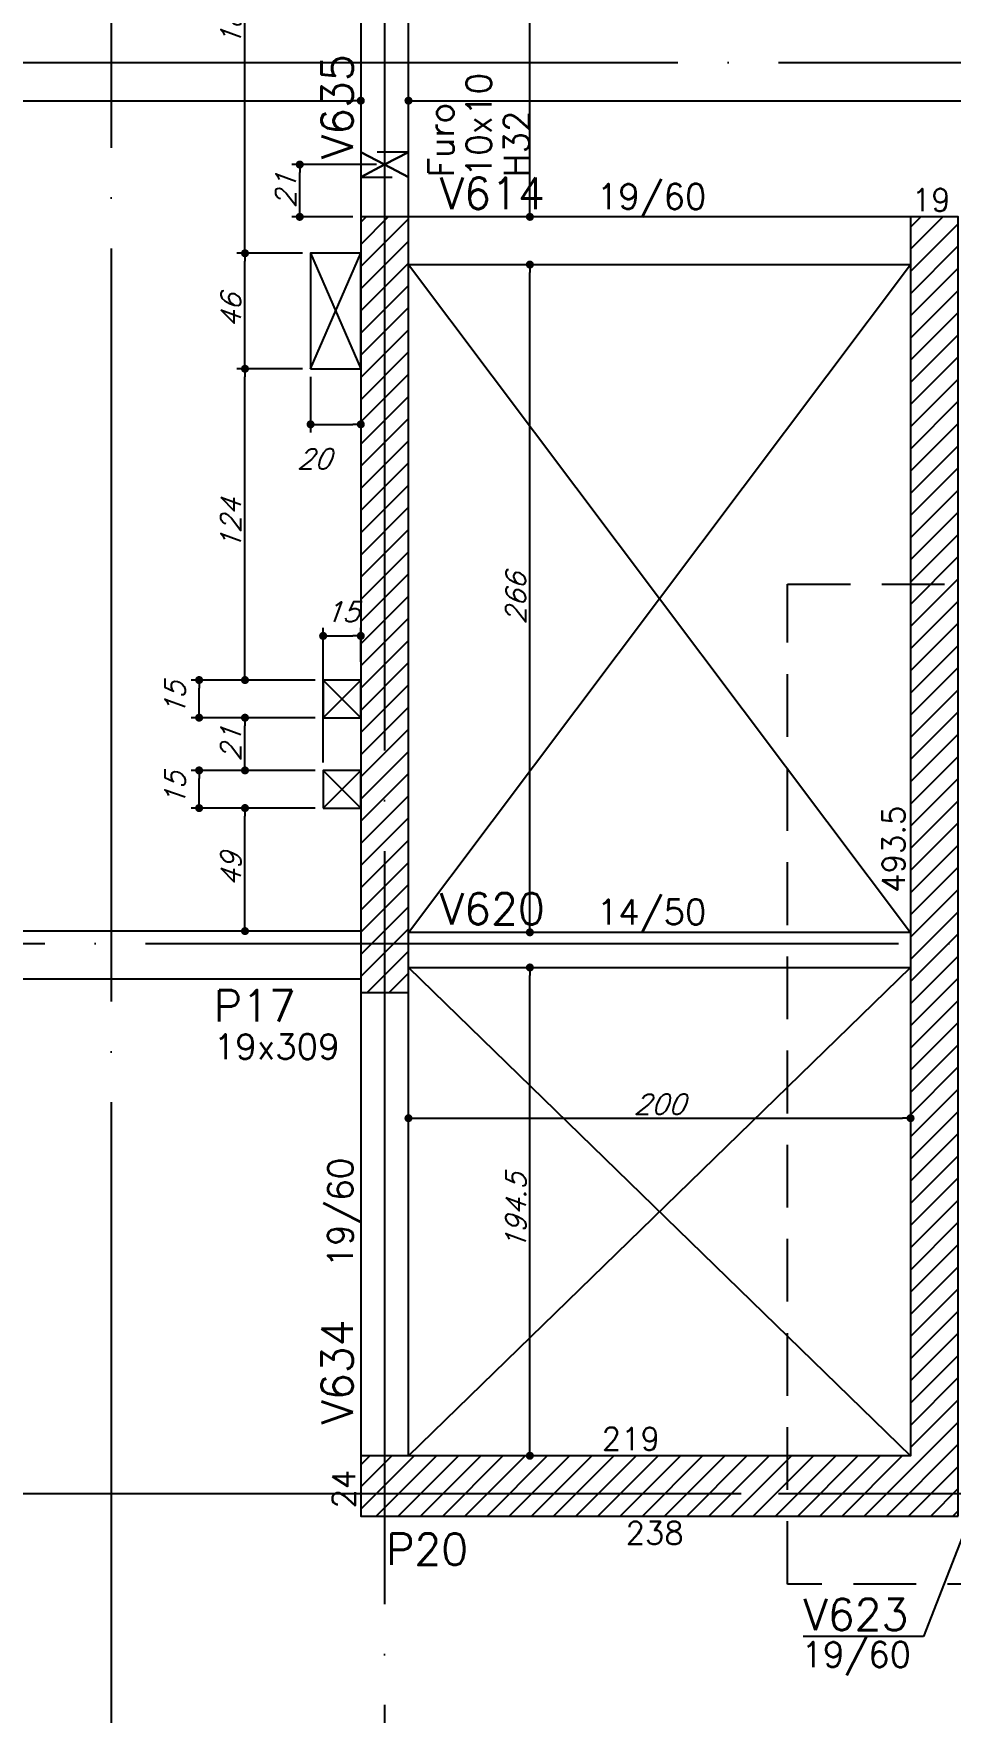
# Model space of a CAD drawing. Extents: x -4245 to 5400, y -2094 to 2406.
# Drawn here: x -349 to 16, y -102 to 567 of the extents above; entities that cross this region are included whole.
import ezdxf
from ezdxf import colors
from ezdxf.entities.mleader import LeaderData, LeaderLine
from ezdxf.enums import TextEntityAlignment as Align
from ezdxf.math import Vec2, Vec3

# ---------------------------------------------------------------- set-up
doc = ezdxf.new("R2010")
doc.units = 0
doc.header["$LTSCALE"] = 50
doc.header["$MEASUREMENT"] = 0
for name, pattern in [('DASHED', [0.75, 0.5, -0.25]), ('EIXO', [6.8, 6, -0.4, 0, -0.4]), ('HIDDEN', [0.375, 0.25, -0.125])]:
    doc.linetypes.add(name, pattern=pattern)
doc.layers.get('0').update_dxf_attribs({"linetype": 'CONTINUOUS'})
doc.layers.get('DEFPOINTS').update_dxf_attribs({"linetype": 'CONTINUOUS'})
for name, color, linetype in [('F-AUX-RED', 1, 'CONTINUOUS'), ('F-COTAS', 106, 'CONTINUOUS'), ('F-COTAS-FUROS', 50, 'CONTINUOUS'), ('F-EIXO', 12, 'EIXO'), ('F-FURO-PAREDE', 2, 'HIDDEN'), ('F-FURO-PAREDE-TEXTOS', 2, 'CONTINUOUS'), ('F-PILARES-DIM', 172, 'CONTINUOUS'), ('F-PILARES-HACH', 174, 'CONTINUOUS'), ('F-PILARES-NOME', 170, 'CONTINUOUS'), ('F-PILARES-S', 170, 'CONTINUOUS'), ('F-TEXTO', 6, 'CONTINUOUS'), ('F-VIGAS', 3, 'CONTINUOUS'), ('F-VIGAS-DIM', 2, 'CONTINUOUS'), ('F-VIGAS-NOME', 4, 'CONTINUOUS'), ('F-VÃO', 1, 'CONTINUOUS')]:
    doc.layers.add(name, color=color, linetype=linetype)
doc.styles.add('CP-TEXT-INCL', font='simplex.shx', dxfattribs={"oblique": 20})
doc.styles.add('MCP', font='simplex.shx')
doc.styles.add('ROMANS', font='simplex.shx')
doc.styles.get("Standard").update_dxf_attribs({"font": 'simplex.shx'})
doc.dimstyles.new('CP-COTAS-50', dxfattribs={"dimscale": 0.64, "dimtxt": 12.5, "dimasz": 5, "dimexe": 5, "dimexo": 5, "dimgap": 2.5, "dimtad": 1, "dimdec": 1, "dimdsep": 46, "dimtxsty": 'CP-TEXT-INCL', "dimblk1": 'DOT', "dimblk2": 'DOT', "dimsah": 1, "dimcen": 9, "dimclrd": 256, "dimclre": 256, "dimclrt": 256, "dimadec": 0, "dimazin": 0, "dimtfac": 1, "dimtdec": 1, "dimtmove": 2, "dimatfit": 3, "dimldrblk": 'DOT', "dimfxl": 0, "dimtolj": 1, "dimarcsym": 0})
pattern_1 = [(45, (0, 10000), (-4.4194174, 4.4194174), [])]

# ---------------------------------------------------------------- blocks, each defined once
blk = doc.blocks.new('*U16')
at = {"layer": 'F-EIXO'}
blk.add_line((0, 0), (7484.954, 0), dxfattribs=at)
at = {"layer": 'F-TEXTO', "style": 'ROMANS'}
blk.add_attdef('EIXO', text='', height=17.5, dxfattribs=at).set_placement((-28.2072, 0), align=Align.MIDDLE_CENTER)
blk = doc.blocks.new('*U12')
at = {"layer": 'F-EIXO'}
blk.add_line((0, 0), (0, -3377.88), dxfattribs=at)
at = {"layer": 'F-TEXTO', "style": 'ROMANS'}
blk.add_attdef('EIXO', text='', height=17.5, rotation=360, dxfattribs=at).set_placement((0, 28.21), align=Align.MIDDLE_CENTER)
blk = doc.blocks.new('*U13')
at = {"layer": 'F-EIXO'}
blk.add_line((0, 0), (0, -3477.88), dxfattribs=at)
at = {"layer": 'F-TEXTO', "style": 'ROMANS'}
blk.add_attdef('EIXO', text='', height=17.5, rotation=360, dxfattribs=at).set_placement((0, 28.21), align=Align.MIDDLE_CENTER)
blk = doc.blocks.new('*U10')
at = {"layer": 'F-EIXO'}
blk.add_line((0, 0), (7397, 0), dxfattribs=at)
at = {"layer": 'F-TEXTO', "style": 'ROMANS'}
blk.add_attdef('EIXO', text='', height=17.5, dxfattribs=at).set_placement((-28.2072, 0), align=Align.MIDDLE_CENTER)
blk = doc.blocks.new('_DOT')
at = {"color": 0, "linetype": 'ByBlock'}
blk.add_line((-0.5, 0), (-1, 0), dxfattribs=at)
at = {"color": 0, "linetype": 'ByBlock', "const_width": 0.5}
blk.add_lwpolyline([(-0.25, 0, 1), (0.25, 0, 1)], format="xyb", close=True, dxfattribs=at)
blk = doc.blocks.new('*D52')
at = {"layer": 'DEFPOINTS', "color": 0, "linetype": 'Continuous', "transparency": 16777216}
for p in [(-151.64, 194.5), (-151.64, 194.5), (-151.64, 0)]:
    blk.add_point(p, dxfattribs=at)
at = {"layer": 'F-COTAS', "linetype": 'Continuous', "lineweight": -2, "transparency": 16777216}
blk.add_line((-151.64, 3.2), (-151.64, 191.3), dxfattribs=at)
at = {"layer": 'F-COTAS', "linetype": 'Continuous', "lineweight": -2, "transparency": 16777216, "xscale": 3.2, "yscale": 3.2, "zscale": 3.2}
for p, rotation in [((-151.64, 194.5), 90), ((-151.64, 0), 270)]:
    blk.add_blockref('_DOT', p, dxfattribs=dict(at, rotation=rotation))
at = {"layer": 'F-COTAS', "linetype": 'Continuous', "transparency": 16777216, "insert": (-157.24, 97.25), "char_height": 8, "attachment_point": 5, "rotation": 90, "style": 'CP-TEXT-INCL'}
blk.add_mtext('\\A1;194.5', dxfattribs=at)
blk = doc.blocks.new('*D53')
at = {"layer": 'DEFPOINTS', "color": 0, "linetype": 'Continuous', "transparency": 16777216}
for p in [(-151.64, 474.5), (-151.64, 474.5), (-151.64, 208.5)]:
    blk.add_point(p, dxfattribs=at)
at = {"layer": 'F-COTAS', "linetype": 'Continuous', "lineweight": -2, "transparency": 16777216}
blk.add_line((-151.64, 211.7), (-151.64, 471.3), dxfattribs=at)
at = {"layer": 'F-COTAS', "linetype": 'Continuous', "lineweight": -2, "transparency": 16777216, "xscale": 3.2, "yscale": 3.2, "zscale": 3.2}
for p, rotation in [((-151.64, 474.5), 90), ((-151.64, 208.5), 270)]:
    blk.add_blockref('_DOT', p, dxfattribs=dict(at, rotation=rotation))
at = {"layer": 'F-COTAS', "linetype": 'Continuous', "transparency": 16777216, "insert": (-157.24, 341.5), "char_height": 8, "attachment_point": 5, "rotation": 90, "style": 'CP-TEXT-INCL'}
blk.add_mtext('\\A1;266', dxfattribs=at)
blk = doc.blocks.new('*D54')
at = {"layer": 'DEFPOINTS', "color": 0, "linetype": 'Continuous', "transparency": 16777216}
for p in [(-151.64, 864.5), (-151.64, 864.5), (-151.64, 493.5)]:
    blk.add_point(p, dxfattribs=at)
at = {"layer": 'F-COTAS', "linetype": 'Continuous', "lineweight": -2, "transparency": 16777216}
blk.add_line((-151.64, 496.7), (-151.64, 861.3), dxfattribs=at)
at = {"layer": 'F-COTAS', "linetype": 'Continuous', "lineweight": -2, "transparency": 16777216, "xscale": 3.2, "yscale": 3.2, "zscale": 3.2}
for p, rotation in [((-151.64, 864.5), 90), ((-151.64, 493.5), 270)]:
    blk.add_blockref('_DOT', p, dxfattribs=dict(at, rotation=rotation))
at = {"layer": 'F-COTAS', "linetype": 'Continuous', "transparency": 16777216, "insert": (-157.24, 679), "char_height": 8, "attachment_point": 5, "rotation": 90, "style": 'CP-TEXT-INCL'}
blk.add_mtext('\\A1;371', dxfattribs=at)
blk = doc.blocks.new('*D74')
at = {"layer": 'DEFPOINTS', "color": 0, "linetype": 'Continuous', "transparency": 16777216}
for p in [(-537, 539.78), (-219, 539.78), (-219, 539.78)]:
    blk.add_point(p, dxfattribs=at)
at = {"layer": 'F-COTAS', "linetype": 'Continuous', "lineweight": -2, "transparency": 16777216}
blk.add_line((-533.8, 539.78), (-222.2, 539.78), dxfattribs=at)
at = {"layer": 'F-COTAS', "linetype": 'Continuous', "lineweight": -2, "transparency": 16777216, "xscale": 3.2, "yscale": 3.2, "zscale": 3.2, "rotation": 180}
blk.add_blockref('_DOT', (-537, 539.78), dxfattribs=at)
at = {"layer": 'F-COTAS', "linetype": 'Continuous', "lineweight": -2, "transparency": 16777216, "xscale": 3.2, "yscale": 3.2, "zscale": 3.2}
blk.add_blockref('_DOT', (-219, 539.78), dxfattribs=at)
at = {"layer": 'F-COTAS', "linetype": 'Continuous', "transparency": 16777216, "insert": (-378, 545.38), "char_height": 8, "attachment_point": 5, "style": 'CP-TEXT-INCL'}
blk.add_mtext('\\A1;318', dxfattribs=at)
blk = doc.blocks.new('*D75')
at = {"layer": 'DEFPOINTS', "color": 0, "linetype": 'Continuous', "transparency": 16777216}
for p in [(-200, 539.78), (596, 539.78), (596, 539.78)]:
    blk.add_point(p, dxfattribs=at)
at = {"layer": 'F-COTAS', "linetype": 'Continuous', "lineweight": -2, "transparency": 16777216}
blk.add_line((-196.8, 539.78), (592.8, 539.78), dxfattribs=at)
at = {"layer": 'F-COTAS', "linetype": 'Continuous', "lineweight": -2, "transparency": 16777216, "xscale": 3.2, "yscale": 3.2, "zscale": 3.2, "rotation": 180}
blk.add_blockref('_DOT', (-200, 539.78), dxfattribs=at)
at = {"layer": 'F-COTAS', "linetype": 'Continuous', "lineweight": -2, "transparency": 16777216, "xscale": 3.2, "yscale": 3.2, "zscale": 3.2}
blk.add_blockref('_DOT', (596, 539.78), dxfattribs=at)
at = {"layer": 'F-COTAS', "linetype": 'Continuous', "transparency": 16777216, "insert": (198, 545.38), "char_height": 8, "attachment_point": 5, "style": 'CP-TEXT-INCL'}
blk.add_mtext('\\A1;796', dxfattribs=at)
blk = doc.blocks.new('*D79')
at = {"layer": 'DEFPOINTS', "color": 0, "linetype": 'Continuous', "transparency": 16777216}
for p in [(-200, 134.47), (0, 134.47), (0, 134.47)]:
    blk.add_point(p, dxfattribs=at)
at = {"layer": 'F-COTAS', "linetype": 'Continuous', "lineweight": -2, "transparency": 16777216}
blk.add_line((-196.8, 134.47), (-3.2, 134.47), dxfattribs=at)
at = {"layer": 'F-COTAS', "linetype": 'Continuous', "lineweight": -2, "transparency": 16777216, "xscale": 3.2, "yscale": 3.2, "zscale": 3.2, "rotation": 180}
blk.add_blockref('_DOT', (-200, 134.47), dxfattribs=at)
at = {"layer": 'F-COTAS', "linetype": 'Continuous', "lineweight": -2, "transparency": 16777216, "xscale": 3.2, "yscale": 3.2, "zscale": 3.2}
blk.add_blockref('_DOT', (0, 134.47), dxfattribs=at)
at = {"layer": 'F-COTAS', "linetype": 'Continuous', "transparency": 16777216, "insert": (-100, 140.07), "char_height": 8, "attachment_point": 5, "style": 'CP-TEXT-INCL'}
blk.add_mtext('\\A1;200', dxfattribs=at)
blk = doc.blocks.new('*U249')
at = {"layer": 'F-VÃO'}
for p, q in [((0, 0), (15, 15)), ((0, 15), (15, 0))]:
    blk.add_line(p, q, dxfattribs=at)
at = {"layer": 'F-VÃO', "color": 3}
blk.add_lwpolyline([(0, 0), (15, 0), (15, 15), (0, 15)], close=True, dxfattribs=at)
blk = doc.blocks.new('*U252')
at = {"layer": 'F-VÃO'}
for p, q in [((0, 0), (20, 46)), ((0, 46), (20, 0))]:
    blk.add_line(p, q, dxfattribs=at)
at = {"layer": 'F-VÃO', "color": 3}
blk.add_lwpolyline([(0, 0), (20, 0), (20, 46), (0, 46)], close=True, dxfattribs=at)
blk = doc.blocks.new('*D303')
at = {"layer": 'DEFPOINTS', "color": 0, "linetype": 'Continuous', "transparency": 16777216}
for p in [(-265.13, 258), (-234, 258), (-241.73, 209)]:
    blk.add_point(p, dxfattribs=at)
at = {"layer": 'F-COTAS-FUROS', "linetype": 'Continuous', "lineweight": -2, "transparency": 16777216}
for p, q in [((-237.2, 258), (-268.33, 258)), ((-265.13, 212.2), (-265.13, 254.8)), ((-244.93, 209), (-268.33, 209))]:
    blk.add_line(p, q, dxfattribs=at)
at = {"layer": 'F-COTAS-FUROS', "linetype": 'Continuous', "lineweight": -2, "transparency": 16777216, "xscale": 3.2, "yscale": 3.2, "zscale": 3.2}
for p, rotation in [((-265.13, 258), 90), ((-265.13, 209), 270)]:
    blk.add_blockref('_DOT', p, dxfattribs=dict(at, rotation=rotation))
at = {"layer": 'F-COTAS-FUROS', "linetype": 'Continuous', "transparency": 16777216, "insert": (-270.73, 233.5), "char_height": 8, "attachment_point": 5, "rotation": 90, "style": 'CP-TEXT-INCL'}
blk.add_mtext('\\A1;49', dxfattribs=at)
blk = doc.blocks.new('*D304')
at = {"layer": 'DEFPOINTS', "color": 0, "linetype": 'Continuous', "transparency": 16777216}
for p in [(-283.41, 273), (-234, 273), (-234, 258)]:
    blk.add_point(p, dxfattribs=at)
at = {"layer": 'F-COTAS-FUROS', "linetype": 'Continuous', "lineweight": -2, "transparency": 16777216}
for p, q in [((-237.2, 273), (-286.61, 273)), ((-283.41, 261.2), (-283.41, 269.8)), ((-237.2, 258), (-286.61, 258))]:
    blk.add_line(p, q, dxfattribs=at)
at = {"layer": 'F-COTAS-FUROS', "linetype": 'Continuous', "lineweight": -2, "transparency": 16777216, "xscale": 3.2, "yscale": 3.2, "zscale": 3.2}
for p, rotation in [((-283.41, 273), 90), ((-283.41, 258), 270)]:
    blk.add_blockref('_DOT', p, dxfattribs=dict(at, rotation=rotation))
at = {"layer": 'F-COTAS-FUROS', "linetype": 'Continuous', "transparency": 16777216, "insert": (-293.01, 265.5), "char_height": 8, "attachment_point": 5, "rotation": 90, "style": 'CP-TEXT-INCL'}
blk.add_mtext('\\A1;15', dxfattribs=at)
blk = doc.blocks.new('*D305')
at = {"layer": 'DEFPOINTS', "color": 0, "linetype": 'Continuous', "transparency": 16777216}
for p in [(-265.13, 294), (-234, 294), (-234, 273)]:
    blk.add_point(p, dxfattribs=at)
at = {"layer": 'F-COTAS-FUROS', "linetype": 'Continuous', "lineweight": -2, "transparency": 16777216}
for p, q in [((-237.2, 294), (-268.33, 294)), ((-265.13, 276.2), (-265.13, 290.8)), ((-237.2, 273), (-268.33, 273))]:
    blk.add_line(p, q, dxfattribs=at)
at = {"layer": 'F-COTAS-FUROS', "linetype": 'Continuous', "lineweight": -2, "transparency": 16777216, "xscale": 3.2, "yscale": 3.2, "zscale": 3.2}
for p, rotation in [((-265.13, 294), 90), ((-265.13, 273), 270)]:
    blk.add_blockref('_DOT', p, dxfattribs=dict(at, rotation=rotation))
at = {"layer": 'F-COTAS-FUROS', "linetype": 'Continuous', "transparency": 16777216, "insert": (-270.73, 283.5), "char_height": 8, "attachment_point": 5, "rotation": 90, "style": 'CP-TEXT-INCL'}
blk.add_mtext('\\A1;21', dxfattribs=at)
blk = doc.blocks.new('*D306')
at = {"layer": 'DEFPOINTS', "color": 0, "linetype": 'Continuous', "transparency": 16777216}
for p in [(-283.41, 309), (-234, 309), (-234, 294)]:
    blk.add_point(p, dxfattribs=at)
at = {"layer": 'F-COTAS-FUROS', "linetype": 'Continuous', "lineweight": -2, "transparency": 16777216}
for p, q in [((-237.2, 309), (-286.61, 309)), ((-283.41, 297.2), (-283.41, 305.8)), ((-237.2, 294), (-286.61, 294))]:
    blk.add_line(p, q, dxfattribs=at)
at = {"layer": 'F-COTAS-FUROS', "linetype": 'Continuous', "lineweight": -2, "transparency": 16777216, "xscale": 3.2, "yscale": 3.2, "zscale": 3.2}
for p, rotation in [((-283.41, 309), 90), ((-283.41, 294), 270)]:
    blk.add_blockref('_DOT', p, dxfattribs=dict(at, rotation=rotation))
at = {"layer": 'F-COTAS-FUROS', "linetype": 'Continuous', "transparency": 16777216, "insert": (-293.01, 301.5), "char_height": 8, "attachment_point": 5, "rotation": 90, "style": 'CP-TEXT-INCL'}
blk.add_mtext('\\A1;15', dxfattribs=at)
blk = doc.blocks.new('*D307')
at = {"layer": 'DEFPOINTS', "color": 0, "linetype": 'Continuous', "transparency": 16777216}
for p in [(-265.13, 433), (-239, 433), (-234, 309)]:
    blk.add_point(p, dxfattribs=at)
at = {"layer": 'F-COTAS-FUROS', "linetype": 'Continuous', "lineweight": -2, "transparency": 16777216}
for p, q in [((-242.2, 433), (-268.33, 433)), ((-265.13, 312.2), (-265.13, 429.8)), ((-237.2, 309), (-268.33, 309))]:
    blk.add_line(p, q, dxfattribs=at)
at = {"layer": 'F-COTAS-FUROS', "linetype": 'Continuous', "lineweight": -2, "transparency": 16777216, "xscale": 3.2, "yscale": 3.2, "zscale": 3.2}
for p, rotation in [((-265.13, 433), 90), ((-265.13, 309), 270)]:
    blk.add_blockref('_DOT', p, dxfattribs=dict(at, rotation=rotation))
at = {"layer": 'F-COTAS-FUROS', "linetype": 'Continuous', "transparency": 16777216, "insert": (-270.73, 371), "char_height": 8, "attachment_point": 5, "rotation": 90, "style": 'CP-TEXT-INCL'}
blk.add_mtext('\\A1;124', dxfattribs=at)
blk = doc.blocks.new('*D308')
at = {"layer": 'DEFPOINTS', "color": 0, "linetype": 'Continuous', "transparency": 16777216}
for p in [(-265.13, 479), (-239, 479), (-239, 433)]:
    blk.add_point(p, dxfattribs=at)
at = {"layer": 'F-COTAS-FUROS', "linetype": 'Continuous', "lineweight": -2, "transparency": 16777216}
for p, q in [((-242.2, 479), (-268.33, 479)), ((-265.13, 436.2), (-265.13, 475.8)), ((-242.2, 433), (-268.33, 433))]:
    blk.add_line(p, q, dxfattribs=at)
at = {"layer": 'F-COTAS-FUROS', "linetype": 'Continuous', "lineweight": -2, "transparency": 16777216, "xscale": 3.2, "yscale": 3.2, "zscale": 3.2}
for p, rotation in [((-265.13, 479), 90), ((-265.13, 433), 270)]:
    blk.add_blockref('_DOT', p, dxfattribs=dict(at, rotation=rotation))
at = {"layer": 'F-COTAS-FUROS', "linetype": 'Continuous', "transparency": 16777216, "insert": (-270.73, 456), "char_height": 8, "attachment_point": 5, "rotation": 90, "style": 'CP-TEXT-INCL'}
blk.add_mtext('\\A1;46', dxfattribs=at)
blk = doc.blocks.new('*D309')
at = {"layer": 'DEFPOINTS', "color": 0, "linetype": 'Continuous', "transparency": 16777216}
for p in [(-265.13, 664.5), (-249, 664.5), (-239, 479)]:
    blk.add_point(p, dxfattribs=at)
at = {"layer": 'F-COTAS-FUROS', "linetype": 'Continuous', "lineweight": -2, "transparency": 16777216}
for p, q in [((-252.2, 664.5), (-268.33, 664.5)), ((-265.13, 482.2), (-265.13, 661.3)), ((-242.2, 479), (-268.33, 479))]:
    blk.add_line(p, q, dxfattribs=at)
at = {"layer": 'F-COTAS-FUROS', "linetype": 'Continuous', "lineweight": -2, "transparency": 16777216, "xscale": 3.2, "yscale": 3.2, "zscale": 3.2}
for p, rotation in [((-265.13, 664.5), 90), ((-265.13, 479), 270)]:
    blk.add_blockref('_DOT', p, dxfattribs=dict(at, rotation=rotation))
at = {"layer": 'F-COTAS-FUROS', "linetype": 'Continuous', "transparency": 16777216, "insert": (-270.73, 571.75), "char_height": 8, "attachment_point": 5, "rotation": 90, "style": 'CP-TEXT-INCL'}
blk.add_mtext('\\A1;186', dxfattribs=at)
blk = doc.blocks.new('*D316')
at = {"layer": 'DEFPOINTS', "color": 0, "linetype": 'Continuous', "transparency": 16777216}
for p in [(-219, 326.57), (-219, 313.09), (-234, 273)]:
    blk.add_point(p, dxfattribs=at)
at = {"layer": 'F-COTAS-FUROS', "linetype": 'Continuous', "lineweight": -2, "transparency": 16777216}
for p, q in [((-234, 276.2), (-234, 329.77)), ((-219, 316.29), (-219, 329.77)), ((-230.8, 326.57), (-222.2, 326.57))]:
    blk.add_line(p, q, dxfattribs=at)
at = {"layer": 'F-COTAS-FUROS', "linetype": 'Continuous', "lineweight": -2, "transparency": 16777216, "xscale": 3.2, "yscale": 3.2, "zscale": 3.2, "rotation": 180}
blk.add_blockref('_DOT', (-234, 326.57), dxfattribs=at)
at = {"layer": 'F-COTAS-FUROS', "linetype": 'Continuous', "lineweight": -2, "transparency": 16777216, "xscale": 3.2, "yscale": 3.2, "zscale": 3.2}
blk.add_blockref('_DOT', (-219, 326.57), dxfattribs=at)
at = {"layer": 'F-COTAS-FUROS', "linetype": 'Continuous', "transparency": 16777216, "insert": (-226.5, 336.17), "char_height": 8, "attachment_point": 5, "style": 'CP-TEXT-INCL'}
blk.add_mtext('\\A1;15', dxfattribs=at)
blk = doc.blocks.new('*D317')
at = {"layer": 'DEFPOINTS', "color": 0, "linetype": 'Continuous', "transparency": 16777216}
for p in [(-239, 433), (-219, 433), (-219, 410.85)]:
    blk.add_point(p, dxfattribs=at)
at = {"layer": 'F-COTAS-FUROS', "linetype": 'Continuous', "lineweight": -2, "transparency": 16777216}
for p, q in [((-239, 429.8), (-239, 407.65)), ((-219, 429.8), (-219, 407.65)), ((-235.8, 410.85), (-222.2, 410.85))]:
    blk.add_line(p, q, dxfattribs=at)
at = {"layer": 'F-COTAS-FUROS', "linetype": 'Continuous', "lineweight": -2, "transparency": 16777216, "xscale": 3.2, "yscale": 3.2, "zscale": 3.2, "rotation": 180}
blk.add_blockref('_DOT', (-239, 410.85), dxfattribs=at)
at = {"layer": 'F-COTAS-FUROS', "linetype": 'Continuous', "lineweight": -2, "transparency": 16777216, "xscale": 3.2, "yscale": 3.2, "zscale": 3.2}
blk.add_blockref('_DOT', (-219, 410.85), dxfattribs=at)
at = {"layer": 'F-COTAS-FUROS', "linetype": 'Continuous', "transparency": 16777216, "insert": (-237.61, 397.09), "char_height": 8, "attachment_point": 5, "style": 'CP-TEXT-INCL'}
blk.add_mtext('\\A1;20', dxfattribs=at)
blk = doc.blocks.new('*D349')
at = {"layer": 'DEFPOINTS', "color": 0, "linetype": 'Continuous', "transparency": 16777216}
for p in [(-243.31, 514.34), (-209.5, 514.34), (-219, 493.5)]:
    blk.add_point(p, dxfattribs=at)
at = {"layer": 'F-COTAS-FUROS', "linetype": 'Continuous', "lineweight": -2, "transparency": 16777216}
for p, q in [((-212.7, 514.34), (-246.51, 514.34)), ((-243.31, 496.7), (-243.31, 511.14)), ((-222.2, 493.5), (-246.51, 493.5))]:
    blk.add_line(p, q, dxfattribs=at)
at = {"layer": 'F-COTAS-FUROS', "linetype": 'Continuous', "lineweight": -2, "transparency": 16777216, "xscale": 3.2, "yscale": 3.2, "zscale": 3.2}
for p, rotation in [((-243.31, 514.34), 90), ((-243.31, 493.5), 270)]:
    blk.add_blockref('_DOT', p, dxfattribs=dict(at, rotation=rotation))
at = {"layer": 'F-COTAS-FUROS', "linetype": 'Continuous', "transparency": 16777216, "insert": (-248.91, 503.92), "char_height": 8, "attachment_point": 5, "rotation": 90, "style": 'CP-TEXT-INCL'}
blk.add_mtext('\\A1;21', dxfattribs=at)

msp = doc.modelspace()

# ---------------------------------------------------------------- hatches: boundary and pattern name
at = {"layer": 'F-PILARES-HACH', "linetype": 'Continuous'}
h = msp.add_hatch(dxfattribs=at)
h.set_pattern_fill('ANSI31', color=256, scale=50, style=0)
h.set_pattern_definition(pattern_1)
h.paths.add_polyline_path([(-219, 184.5), (-200, 184.5), (-200, 493.5), (-219, 493.5)], flags=16)
h = msp.add_hatch(dxfattribs=at)
h.set_pattern_fill('ANSI31', color=256, scale=50, style=0)
h.set_pattern_definition(pattern_1)
h.paths.add_polyline_path([(19, -24), (19, 493.5), (0, 493.5), (0, 0), (-219, 0), (-219, -24)], flags=16)

# ---------------------------------------------------------------- linework, layer by layer
at = {"layer": 'F-AUX-RED', "color": 4, "linetype": 'DASHED'}
msp.add_lwpolyline([(-48.962, 347.176), (677.224, 347.176), (677.224, -51.113), (-48.962, -51.113)], close=True, dxfattribs=at)
at = {"layer": 'F-EIXO'}
msp.add_line((-3768.53, -15), (3691.239, -15), dxfattribs=at)
at = {"layer": 'F-FURO-PAREDE'}
msp.add_lwpolyline([(-209.5, 514.336), (-200, 509.336), (-200, 519.336), (-209.5, 514.336), (-200, 519.336), (-219, 519.336), (-209.5, 514.336), (-219, 519.336), (-219, 509.336), (-209.5, 514.336), (-219, 509.336), (-200, 509.336), (-209.5, 514.336)], dxfattribs=at)
at = {"layer": 'F-PILARES-S', "linetype": 'Continuous'}
for points in [[(-219, 184.5), (-200, 184.5), (-200, 493.5), (-219, 493.5), (-219, 184.5)], [(19, -24), (19, 493.5), (0, 493.5), (0, 0), (-219, 0), (-219, -24), (19, -24)]]:
    msp.add_lwpolyline(points, dxfattribs=at)
at = {"layer": 'F-VIGAS'}
for points in [[(-219, 645.5), (-219, 493.5)], [(-200, 493.5), (-200, 645.5)], [(0, 493.5), (-200, 493.5)], [(-200, 474.5), (0, 474.5)], [(-219, 209), (-537, 209)], [(0, 208.5), (-200, 208.5)], [(-200, 194.5), (0, 194.5)], [(-562, 190), (-219, 190)], [(-219, 184.5), (-219, 0)], [(-200, 0), (-200, 184.5)]]:
    msp.add_lwpolyline(points, dxfattribs=at)
at = {"layer": 'F-VÃO'}
for p, q in [((-200, 208.5), (0, 474.5)), ((-200, 474.5), (0, 208.5)), ((-200, 0), (0, 194.5)), ((-200, 194.5), (0, 0))]:
    msp.add_line(p, q, dxfattribs=at)

# ---------------------------------------------------------------- block references
at = {"layer": 'F-EIXO', "linetype": 'Continuous'}
for name, p in [('*U13', (-209.5, 1941.357)), ('*U12', (-318.5, 1841.357)), ('*U16', (-3793.715, 555)), ('*U10', (-3705.761, 204)), ('*U16', (-3793.715, -15))]:
    msp.add_blockref(name, p, dxfattribs=at)
at = {"layer": 'F-VÃO', "linetype": 'Continuous'}
for name, p in [('*U252', (-239, 433)), ('*U249', (-234, 294)), ('*U249', (-234, 258))]:
    msp.add_blockref(name, p, dxfattribs=at)

# ---------------------------------------------------------------- texts
at = {"layer": 'F-FURO-PAREDE-TEXTOS', "linetype": 'Continuous', "style": 'MCP'}
for s, p in [('10x10', (-166.985, 509.304)), ('Furo', (-181.985, 509.304)), ('H32', (-151.985, 509.304))]:
    msp.add_text(s, height=10, rotation=90, dxfattribs=at).set_placement(p)
at = {"layer": 'F-PILARES-DIM', "linetype": 'Continuous', "style": 'MCP'}
for s, height, p in [('19', 9, (0.5, 495.75)), ('19x309', 10, (-277.557, 157.967)), ('219', 9, (-123, 2.25)), ('238', 9, (-113.5, -35.25))]:
    msp.add_text(s, height=height, dxfattribs=at).set_placement(p)
for s, p in [('493.5', (-2.25, 224.25)), ('24', (-221.25, -21))]:
    msp.add_text(s, height=9, rotation=90, dxfattribs=at).set_placement(p)
at = {"layer": 'F-PILARES-NOME', "linetype": 'Continuous', "style": 'MCP'}
for s, p in [('P17', (-277.557, 172.967)), ('P20', (-208.899, -43.456))]:
    msp.add_text(s, height=12.5, dxfattribs=at).set_placement(p)
at = {"layer": 'F-VIGAS-DIM', "linetype": 'Continuous', "style": 'MCP'}
for s, p in [('19/60', (-125, 496.625)), ('14/50', (-125, 211.625)), ('19/60', (-43.444, -84.149))]:
    msp.add_text(s, height=10, dxfattribs=at).set_placement(p)
msp.add_text('19/60', height=10, rotation=90, dxfattribs=at).set_placement((-222.125, 75))
at = {"layer": 'F-VIGAS-NOME', "linetype": 'Continuous', "style": 'MCP'}
for s, p in [('V635', (-222.125, 516.521)), ('V634', (-222.125, 12.5))]:
    msp.add_text(s, height=12.5, rotation=90, dxfattribs=at).set_placement(p)
for s, p in [('V614', (-187.5, 496.625)), ('V620', (-187.5, 211.625)), ('V623', (-42.647, -69.487))]:
    msp.add_text(s, height=12.5, dxfattribs=at).set_placement(p)

# ---------------------------------------------------------------- dimensions: what is measured, and where the dimension line sits
at = {"layer": 'F-COTAS', "linetype": 'Continuous'}
for base, p1, p2, angle, picture, middle in [((-151.642, 864.5), (-151.642, 493.5), (-151.642, 864.5), 270, '*D54', (-157.242, 679)), ((-219, 539.783), (-537, 539.783), (-219, 539.783), 180, '*D74', (-378, 545.383)), ((596, 539.783), (-200, 539.783), (596, 539.783), 180, '*D75', (198, 545.383)), ((-151.642, 474.5), (-151.642, 208.5), (-151.642, 474.5), 270, '*D53', (-157.242, 341.5)), ((-151.642, 194.5), (-151.642, 0), (-151.642, 194.5), 270, '*D52', (-157.242, 97.25)), ((0, 134.475), (-200, 134.475), (0, 134.475), 180, '*D79', (-100, 140.075))]:
    dim = msp.add_linear_dim(base=base, p1=p1, p2=p2, angle=angle, dimstyle='CP-COTAS-50', dxfattribs=at)
    dim.commit()
    dim.dimension.update_dxf_attribs({"geometry": picture, "text_midpoint": middle})
at = {"layer": 'F-COTAS-FUROS', "linetype": 'Continuous'}
for base, p1, p2, picture, middle in [((-265.134376874, 664.5), (-239, 479), (-249, 664.5), '*D309', (-270.734376874, 571.75)), ((-243.314, 514.336), (-219, 493.5), (-209.5, 514.336), '*D349', (-248.914, 503.918)), ((-265.134, 479), (-239, 433), (-239, 479), '*D308', (-270.734, 456)), ((-265.134, 433), (-234, 309), (-239, 433), '*D307', (-270.734, 371)), ((-283.412, 309), (-234, 294), (-234, 309), '*D306', (-293.012, 301.5)), ((-265.134, 294), (-234, 273), (-234, 294), '*D305', (-270.734, 283.5)), ((-283.412, 273), (-234, 258), (-234, 273), '*D304', (-293.012, 265.5)), ((-265.134, 258), (-241.733, 209), (-234, 258), '*D303', (-270.734, 233.5))]:
    dim = msp.add_linear_dim(base=base, p1=p1, p2=p2, angle=90, dimstyle='CP-COTAS-50', override={"dimdec": 0, "dimfxl": 7.5}, dxfattribs=at)
    dim.commit()
    dim.dimension.update_dxf_attribs({"geometry": picture, "text_midpoint": middle})
dim = msp.add_linear_dim(base=(-219, 410.848), p1=(-239, 433), p2=(-219, 433), dimstyle='CP-COTAS-50', override={"dimdec": 0, "dimfxl": 7.5}, dxfattribs=at)
dim.commit()
dim.dimension.update_dxf_attribs({"geometry": '*D317', "text_midpoint": (-237.608, 397.087), "dimtype": 160})
dim = msp.add_linear_dim(base=(-219, 326.573), p1=(-234, 273), p2=(-219, 313.085), dimstyle='CP-COTAS-50', override={"dimdec": 0, "dimfxl": 7.5}, dxfattribs=at)
dim.commit()
dim.dimension.update_dxf_attribs({"geometry": '*D316', "text_midpoint": (-226.5, 336.173)})

# ---------------------------------------------------------------- leaders
at = {"layer": 'F-AUX-RED', "linetype": 'Continuous'}
ml = msp.add_multileader_mtext('Standard', dxfattribs=at)
ml.set_content('', color=256)
ml.set_leader_properties()
ml.set_arrow_properties(name='DOT')
ml.build(insert=Vec2(0, 0))
ml.multileader.update_dxf_attribs({"text_right_attachment_type": 6, "dogleg_length": 0.36, "arrow_head_size": 5})
ctx = ml.context
ctx.base_point, ctx.char_height, ctx.arrow_head_size, ctx.landing_gap_size, ctx.plane_origin = Vec3(-42.816, -71.868), 0.18, 5, 0.09, Vec3(25.608, -19.644)
ctx.right_attachment, ctx.text_align_type = 6, 2
notes = []
notes.append((ctx, [(0, (1, 1, 0), (5.127, -71.958), (-1, 0), 47.764, [(0, [(25.608, -19.644)], 0, [])])]))
ctx.mtext.insert, ctx.mtext.alignment, ctx.mtext.flow_direction = Vec3(-42.726, -71.778), 3, 5
for ctx, leaders in notes:
    for number, flags, end, landing, length, lines in leaders:
        leader = LeaderData()
        leader.index, (leader.has_last_leader_line, leader.has_dogleg_vector, leader.attachment_direction) = number, flags
        leader.last_leader_point, leader.dogleg_vector, leader.dogleg_length = Vec3(end), Vec3(landing), length
        for number, points, colour, breaks in lines:
            line = LeaderLine()
            line.index, line.vertices, line.color, line.breaks = number, Vec3.list(points), colors.encode_raw_color(colour), breaks
            leader.lines.append(line)
        ctx.leaders.append(leader)

doc.saveas('drawing.dxf')
